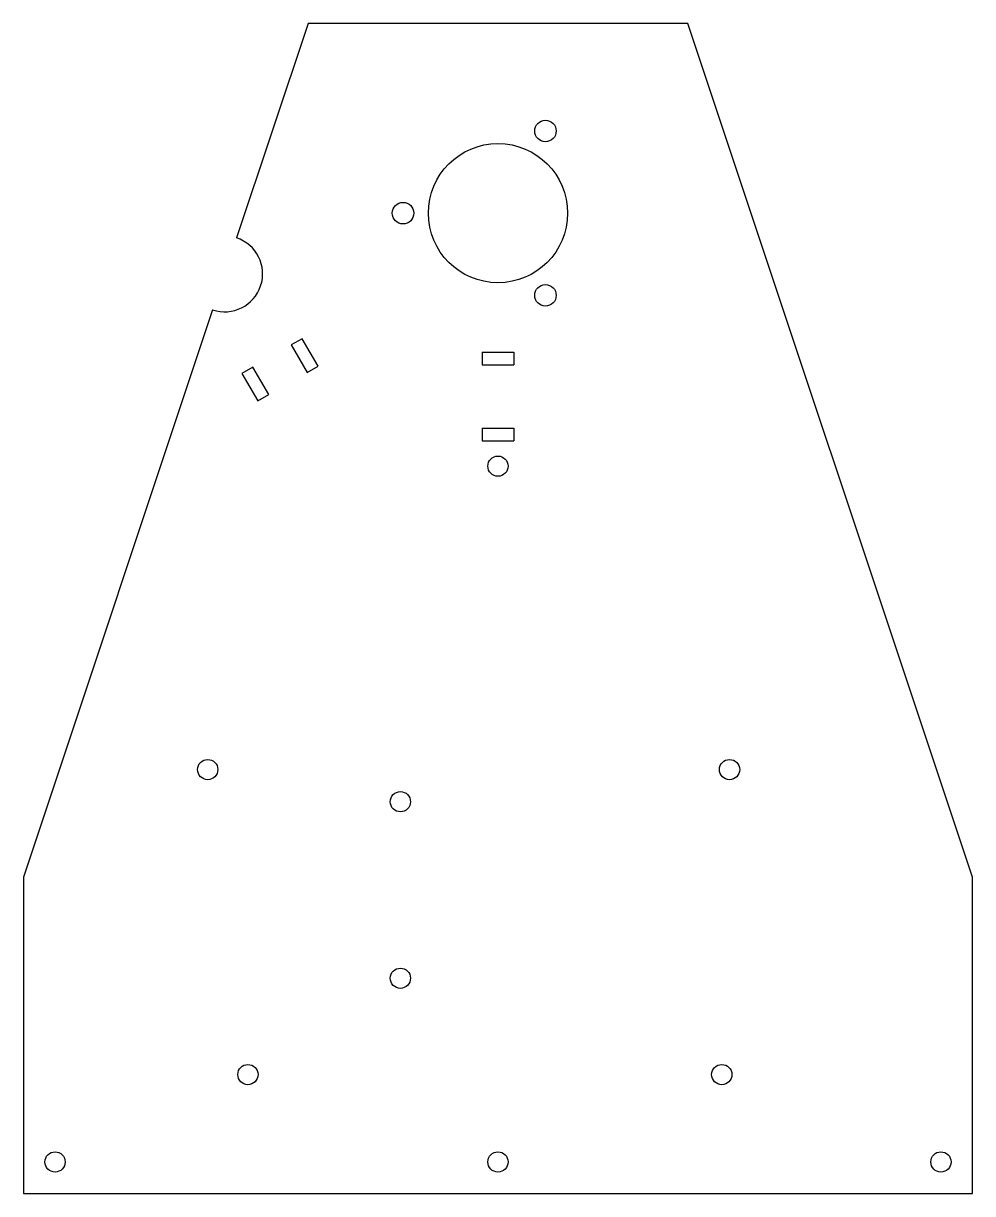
# Model space of a CAD drawing. Extents: x -5.91 to 0, y 0 to 7.28.
import ezdxf

# ---------------------------------------------------------------- set-up
doc = ezdxf.new("R2010")
doc.units = 0
doc.header["$MEASUREMENT"] = 0
doc.layers.add('VISIBLE', color=7, linetype='CONTINUOUS')

msp = doc.modelspace()

# ---------------------------------------------------------------- linework, layer by layer
at = {"layer": 'VISIBLE'}
for p, q in [((-4.1339, 7.2835), (-4.5788, 5.9485)), ((-1.7717, 7.2835), (-4.1339, 7.2835)), ((0, 1.9685), (-1.7717, 7.2835)), ((-4.7282, 5.5003), (-5.9055, 1.9685)), ((-4.1707, 5.3212), (-4.2389, 5.2819)), ((-4.0723, 5.1508), (-4.1707, 5.3212)), ((-4.2389, 5.2819), (-4.1405, 5.1114)), ((-3.0512, 5.2362), (-3.0512, 5.1575)), ((-3.0512, 5.2362), (-2.8543, 5.2362)), ((-2.8543, 5.2362), (-2.8543, 5.1575)), ((-4.4776, 5.1441), (-4.5458, 5.1047)), ((-4.5458, 5.1047), (-4.4474, 4.9342)), ((-4.3792, 4.9736), (-4.4776, 5.1441)), ((-4.1405, 5.1114), (-4.0723, 5.1508)), ((-3.0512, 5.1575), (-2.8543, 5.1575)), ((-4.4474, 4.9342), (-4.3792, 4.9736)), ((-3.0512, 4.7638), (-3.0512, 4.685)), ((-3.0512, 4.7638), (-2.8543, 4.7638)), ((-2.8543, 4.7638), (-2.8543, 4.685)), ((-3.0512, 4.685), (-2.8543, 4.685)), ((-5.9055, 1.9685), (-5.9055, 0)), ((0, 0), (0, 1.9685)), ((-5.9055, 0), (0, 0))]:
    msp.add_line(p, q, dxfattribs=at)
for centre, radius in [((-2.6575, 6.6138), 0.0669), ((-2.9528, 6.1024), 0.4331), ((-3.5433, 6.1024), 0.0669), ((-2.6575, 5.5909), 0.0669), ((-2.9528, 4.5276), 0.063), ((-4.7589, 2.6391), 0.063), ((-1.5121, 2.6391), 0.063), ((-3.5601, 2.4391), 0.063), ((-3.5601, 1.3403), 0.063), ((-4.5086, 0.7407), 0.063), ((-1.5605, 0.7407), 0.063), ((-5.7087, 0.1969), 0.063), ((-2.9528, 0.1969), 0.063), ((-0.1969, 0.1969), 0.063)]:
    msp.add_circle(centre, radius, dxfattribs=at)
msp.add_arc((-4.6535, 5.7244), 0.2362, 251.56505, 71.56505, dxfattribs=at)

doc.saveas('drawing.dxf')
